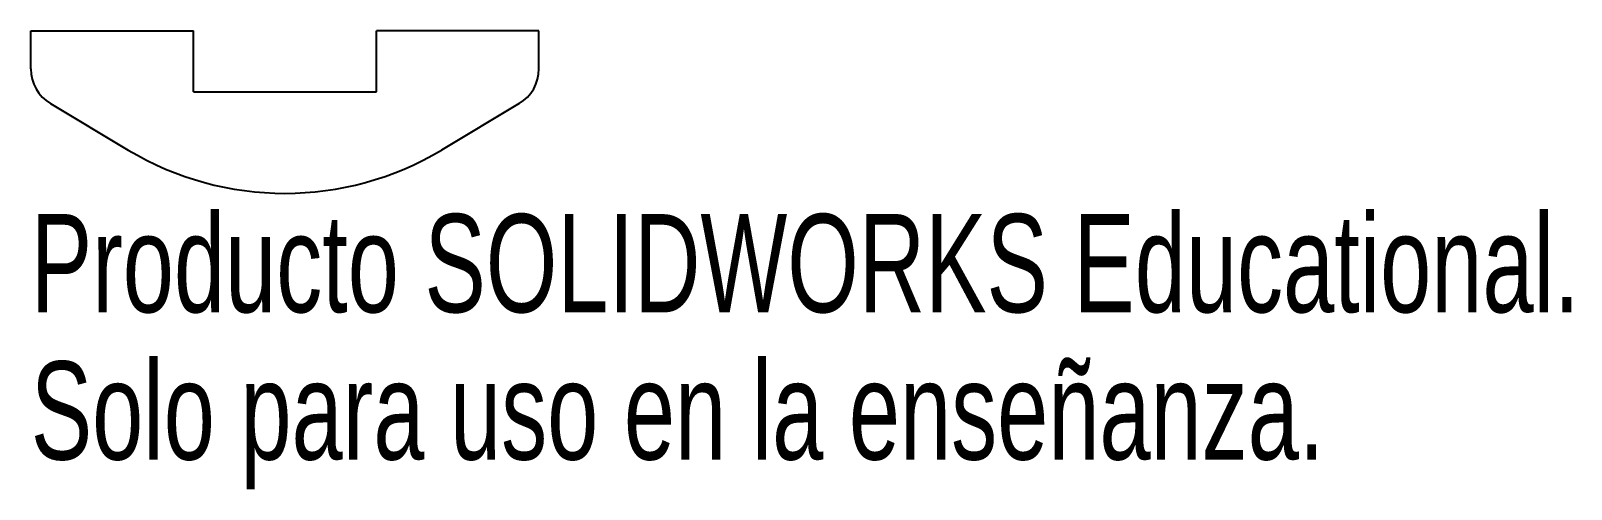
# Model space of a CAD drawing. Header units: millimetres. Extents: x -12.5 to 63.3, y -19.6 to 3.
import ezdxf

# ---------------------------------------------------------------- set-up
doc = ezdxf.new("R2010")
doc.units = ezdxf.units.MM
doc.styles.add('SLDTEXTSTYLE0', font='TXT', dxfattribs={"width": 0.7})

msp = doc.modelspace()

# ---------------------------------------------------------------- linework, layer by layer
at = {"color": 7, "linetype": 'Continuous', "lineweight": 25}
for p, q in [((-12.5, 1.134), (-12.5, 3)), ((-12.5, 3), (-4.5, 3)), ((-4.5, 0), (-4.5, 3)), ((4.5, 0), (4.5, 3)), ((12.5, 3), (4.5, 3)), ((12.5, 1.134), (12.5, 3)), ((-4.5, 0), (4.5, 0)), ((-11.527, -0.582), (-7.703, -2.871)), ((11.527, -0.582), (7.703, -2.871))]:
    msp.add_line(p, q, dxfattribs=at)
for centre, radius, start, end in [((-10.5, 1.134), 2, 180, 239.09913), ((10.5, 1.134), 2, 300.90087, 0), ((0, 10), 15, 239.09913, 300.90087)]:
    msp.add_arc(centre, radius, start, end, dxfattribs=at)

# ---------------------------------------------------------------- texts
at = {"color": 7, "linetype": 'Continuous', "char_height": 4.83362, "attachment_point": 1, "style": 'SLDTEXTSTYLE0'}
for s, insert in [('Producto SOLIDWORKS Educational.', (-12.5, -6.02)), ('Solo para uso en la enseñanza.', (-12.5, -13.27))]:
    msp.add_mtext(s, dxfattribs=dict(at, insert=insert))

doc.saveas('drawing.dxf')
